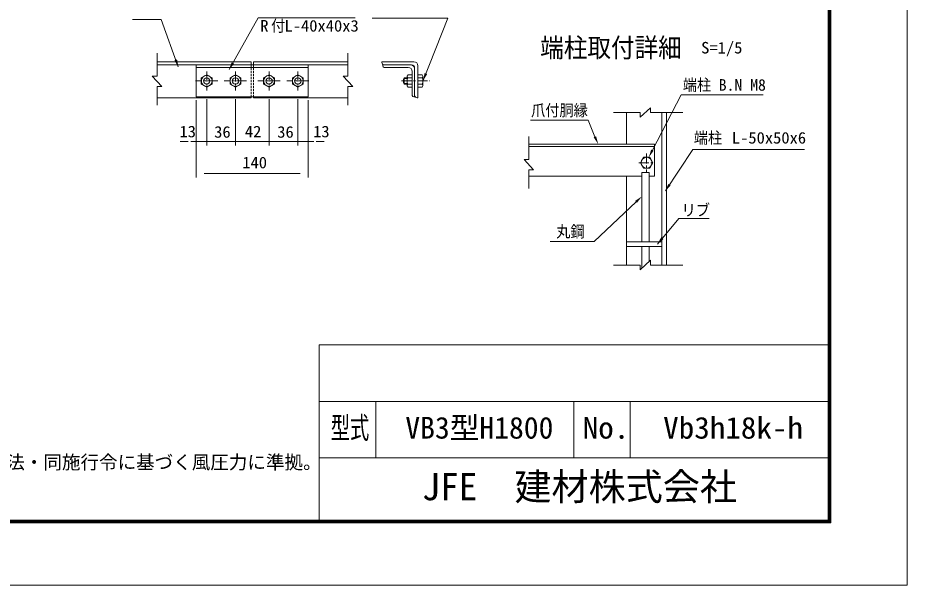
# Model space of a CAD drawing. Units: millimetres, scale not verified, with parts at other scales. Extents: x -4455 to 4455, y -3150 to 3150.
# Drawn here: x 1117 to 4455, y -3150 to -1022 of the extents above; entities that cross this region are included whole.
import ezdxf
from ezdxf.enums import TextEntityAlignment as Align

# ---------------------------------------------------------------- set-up
doc = ezdxf.new("R2010")
doc.units = ezdxf.units.MM
doc.header["$LTSCALE"] = 30
doc.linetypes.add('USER1', pattern=[2, 1.25, -0.25, 0.25, -0.25])
doc.linetypes.add('USER2', pattern=[0.375, 0.25, -0.125])
doc.layers.add('0-8_7詳細', color=7, linetype='Continuous', lineweight=18)
doc.layers.add('1-0_D-TTL', color=7, linetype='Continuous', lineweight=9)
doc.layers.add('0-F_D-TTL-TXT', color=7, linetype='Continuous')
doc.styles.add('ＭＳ ゴシック', font='')
doc.styles.get('ＭＳ ゴシック').set_extended_font_data('MS Gothic')

msp = doc.modelspace()

# ---------------------------------------------------------------- linework, layer by layer
at = {"layer": '0-8_7詳細', "color": 4}
for p, q in [((1639.91, -1240.62), (1639.91, -1155.04)), ((2356.18, -1240.62), (2356.18, -1155.04)), ((1621.91, -1240.62), (1657.91, -1279.39)), ((1639.91, -1240.62), (1621.91, -1240.62)), ((2338.18, -1240.62), (2374.18, -1279.39)), ((2356.18, -1240.62), (2338.18, -1240.62)), ((1639.91, -1279.39), (1639.91, -1349.58)), ((1639.91, -1279.39), (1657.91, -1279.39)), ((2356.18, -1279.39), (2374.18, -1279.39)), ((2356.18, -1279.39), (2356.18, -1349.58)), ((3452.63, -1395.27), (3491.4, -1359.27)), ((3491.4, -1377.27), (3491.4, -1359.27)), ((3452.63, -1377.27), (3352.18, -1377.27)), ((3452.63, -1377.27), (3452.63, -1395.27)), ((3491.4, -1377.27), (3612.45, -1377.27)), ((3035.04, -1553.29), (3035.04, -1467.71)), ((3017.04, -1553.29), (3053.04, -1592.06)), ((3035.04, -1553.29), (3017.04, -1553.29)), ((3035.04, -1592.06), (3035.04, -1662.25)), ((3035.04, -1592.06), (3053.04, -1592.06)), ((3452.63, -1967.58), (3491.4, -1931.58)), ((3491.4, -1949.58), (3491.4, -1931.58)), ((3452.63, -1949.58), (3352.18, -1949.58)), ((3452.63, -1949.58), (3452.63, -1967.58)), ((3491.4, -1949.58), (3612.45, -1949.58))]:
    msp.add_line(p, q, dxfattribs=at)
at = {"layer": '0-8_7詳細', "lineweight": 9}
for p, q in [((1993.04, -1186.96), (1639.91, -1186.96)), ((2356.18, -1198.96), (1639.91, -1198.96)), ((1787.24, -1198.96), (1787.24, -1318.96)), ((1993.04, -1198.96), (1993.04, -1186.96)), ((2356.18, -1186.96), (2001.44, -1186.96)), ((2001.44, -1198.96), (2001.44, -1186.96)), ((2207.24, -1198.96), (2207.24, -1318.96)), ((2591.53, -1198.96), (2486.53, -1198.96)), ((2486.53, -1198.96), (2486.53, -1201.96)), ((2594.53, -1198.96), (2492.53, -1198.96)), ((2207.24, -1207.96), (1787.24, -1207.96)), ((2582.53, -1207.96), (2492.53, -1207.96)), ((2597.53, -1222.96), (2597.53, -1297.96)), ((2597.53, -1312.96), (2597.53, -1222.96)), ((2606.53, -1312.96), (2606.53, -1210.96)), ((2606.53, -1318.96), (2606.53, -1213.96)), ((2618.53, -1321.96), (2618.53, -1201.96)), ((2567.67, -1270.96), (2567.67, -1246.96)), ((2578.33, -1246.96), (2567.67, -1246.96)), ((2578.33, -1276.72), (2578.33, -1241.2)), ((2580.39, -1246.96), (2597.53, -1246.96)), ((2597.53, -1282.48), (2597.53, -1235.44)), ((2618.53, -1235.44), (2618.53, -1282.48)), ((2634.34, -1246.96), (2618.53, -1246.96)), ((2637.73, -1241.32), (2637.73, -1276.6)), ((2578.33, -1270.96), (2567.67, -1270.96)), ((2578.33, -1276.72), (2581.66, -1282.48)), ((2580.39, -1270.96), (2597.53, -1270.96)), ((2581.66, -1282.48), (2597.53, -1282.48)), ((2634.34, -1270.96), (2618.53, -1270.96)), ((1993.04, -1321.96), (1639.91, -1321.96)), ((2207.24, -1318.96), (1787.24, -1318.96)), ((1993.04, -1321.96), (1993.04, -1315.96)), ((2001.44, -1321.96), (2001.44, -1315.96)), ((2356.18, -1321.96), (2001.44, -1321.96)), ((2606.53, -1318.96), (2603.53, -1318.96)), ((2618.53, -1321.96), (2615.53, -1321.96)), ((3401.95, -1495.73), (3401.95, -1377.27)), ((3533.95, -1949.58), (3533.95, -1377.27)), ((3551.95, -1949.58), (3551.95, -1377.27)), ((3035.04, -1495.73), (3506.95, -1495.73)), ((3506.95, -1495.73), (3401.95, -1495.73)), ((3424.45, -1495.73), (3424.75, -1495.73)), ((3506.95, -1615.73), (3506.95, -1495.73)), ((3035.04, -1504.73), (3506.95, -1504.73)), ((3459.27, -1862.21), (3459.27, -1601.79)), ((3459.27, -1601.79), (3486.27, -1601.79)), ((3486.27, -1862.21), (3486.27, -1601.79)), ((3035.04, -1615.73), (3459.27, -1615.73)), ((3401.95, -1949.58), (3401.95, -1615.73)), ((3486.27, -1615.73), (3506.95, -1615.73)), ((3533.95, -1862.21), (3401.95, -1862.21)), ((3533.95, -1880.21), (3401.95, -1880.21)), ((3459.27, -1961.42), (3459.27, -1880.21)), ((3486.27, -1936.35), (3486.27, -1880.21))]:
    msp.add_line(p, q, dxfattribs=at)
at = {"layer": '0-8_7詳細', "color": 3, "linetype": 'USER2'}
for p, q in [((1993.04, -1198.96), (1993.04, -1318.96)), ((2001.44, -1198.96), (2001.44, -1318.96))]:
    msp.add_line(p, q, dxfattribs=at)
at = {"layer": '0-8_7詳細', "color": 1, "linetype": 'USER1'}
for p, q in [((1826.24, -1223.02), (1826.24, -1294.76)), ((1934.24, -1223.02), (1934.24, -1294.76)), ((2060.24, -1223.02), (2060.24, -1294.76)), ((2168.24, -1223.02), (2168.24, -1294.76)), ((1867.94, -1258.96), (1784.33, -1258.96)), ((1975.94, -1258.96), (1892.33, -1258.96)), ((2101.94, -1258.96), (2018.33, -1258.96)), ((2209.94, -1258.96), (2126.33, -1258.96)), ((2557.28, -1258.96), (2663.32, -1258.96)), ((3476.95, -1531.54), (3476.95, -1600.93)), ((3448.39, -1565.73), (3505.51, -1565.73))]:
    msp.add_line(p, q, dxfattribs=at)
at = {"layer": '0-8_7詳細', "color": 1}
for p, q in [((2578.33, -1249.36), (2566.46, -1249.36)), ((2578.33, -1268.56), (2566.46, -1268.56)), ((1787.24, -1330.96), (1787.24, -1501.27)), ((1787.24, -1330.96), (1787.24, -1621.27)), ((1826.24, -1327.76), (1826.24, -1501.27)), ((1826.24, -1327.76), (1826.24, -1501.27)), ((1934.24, -1327.76), (1934.24, -1501.27)), ((1934.24, -1327.76), (1934.24, -1501.27)), ((2060.24, -1327.76), (2060.24, -1501.27)), ((2060.24, -1327.76), (2060.24, -1501.27)), ((2168.24, -1327.76), (2168.24, -1501.27)), ((2168.24, -1327.76), (2168.24, -1501.27)), ((2207.24, -1330.96), (2207.24, -1501.27)), ((2207.24, -1330.96), (2207.24, -1621.27)), ((3498.6, -1518.44), (3606.16, -1310.64)), ((3606.16, -1310.64), (3914.64, -1310.64)), ((3040.87, -1405.94), (3257.81, -1405.94)), ((3282.87, -1468.45), (3257.81, -1405.94)), ((1757.24, -1486.27), (1727.24, -1486.27)), ((1796.24, -1486.27), (1766.24, -1486.27)), ((1826.24, -1486.27), (1787.24, -1486.27)), ((1934.24, -1486.27), (1826.24, -1486.27)), ((1856.24, -1486.27), (1886.24, -1486.27)), ((1904.24, -1486.27), (1874.24, -1486.27)), ((1934.24, -1486.27), (2060.24, -1486.27)), ((1964.24, -1486.27), (1994.24, -1486.27)), ((2030.24, -1486.27), (2000.24, -1486.27)), ((2060.24, -1486.27), (2168.24, -1486.27)), ((2090.24, -1486.27), (2120.24, -1486.27)), ((2138.24, -1486.27), (2108.24, -1486.27)), ((2168.24, -1486.27), (2207.24, -1486.27)), ((2198.24, -1486.27), (2228.24, -1486.27)), ((2237.24, -1486.27), (2267.24, -1486.27)), ((1817.24, -1606.27), (2177.24, -1606.27)), ((3437.41, -1712.33), (3279.71, -1860.52)), ((3114.97, -1860.52), (3279.71, -1860.52))]:
    msp.add_line(p, q, dxfattribs=at)
for points in [[(1547.92, -1029.06), (1655.83, -1029.06), (1719.5, -1205.98)], [(2383.3, -1022.48), (2018.82, -1022.48), (1910.51, -1216.35)], [(2447.56, -1023.45), (2730.99, -1023.45), (2638.47, -1257.1)], [(4069.69, -1515.78), (3650.22, -1515.78), (3547.31, -1671.61)], [(3712.02, -1775.1), (3598.18, -1775.1), (3517.49, -1870.53)]]:
    msp.add_lwpolyline(points, dxfattribs=at)
at = {"layer": '0-8_7詳細', "lineweight": 9}
for points in [[(2603.53, -1186.96), (2483.53, -1186.96), (2483.53, -1189.96)], [(2578.33, -1241.2), (2581.66, -1235.44), (2597.53, -1235.44)], [(2637.73, -1241.32), (2634.34, -1235.44), (2618.53, -1235.44)], [(2637.73, -1276.6), (2634.34, -1282.48), (2618.53, -1282.48)]]:
    msp.add_lwpolyline(points, dxfattribs=at)
for points in [[(1826.24, -1235.44), (1805.87, -1247.2), (1805.87, -1270.72), (1826.24, -1282.48), (1846.61, -1270.72), (1846.61, -1247.2)], [(1934.24, -1235.44), (1913.87, -1247.2), (1913.87, -1270.72), (1934.24, -1282.48), (1954.61, -1270.72), (1954.61, -1247.2)], [(2060.24, -1235.44), (2039.87, -1247.2), (2039.87, -1270.72), (2060.24, -1282.48), (2080.61, -1270.72), (2080.61, -1247.2)], [(2168.24, -1235.44), (2147.87, -1247.2), (2147.87, -1270.72), (2168.24, -1282.48), (2188.61, -1270.72), (2188.61, -1247.2)]]:
    msp.add_lwpolyline(points, close=True, dxfattribs=at)
at = {"layer": '0-8_7詳細', "color": 3}
msp.add_lwpolyline([(3500.47, -1565.73), (3488.71, -1545.36), (3465.19, -1545.36), (3453.43, -1565.73), (3465.19, -1586.1), (3488.71, -1586.1)], close=True, dxfattribs=at)
at = {"layer": '0-8_7詳細', "lineweight": 9}
for centre, radius in [((1826.24, -1258.96), 20.4), ((1826.24, -1258.96), 12), ((1934.24, -1258.96), 20.4), ((1934.24, -1258.96), 12), ((2060.24, -1258.96), 20.4), ((2060.24, -1258.96), 12), ((2168.24, -1258.96), 20.4), ((2168.24, -1258.96), 12)]:
    msp.add_circle(centre, radius, dxfattribs=at)
at = {"layer": '0-8_7詳細', "color": 3}
msp.add_circle((3476.95, -1565.73), 20.4, dxfattribs=at)
at = {"layer": '0-8_7詳細', "lineweight": 9}
for centre, radius, start, end in [((2492.53, -1189.96), 9, 180, 270), ((2591.53, -1213.96), 15, 0, 90), ((2594.53, -1210.96), 12, 0, 90), ((2603.53, -1201.96), 15, 0, 90), ((2492.53, -1201.96), 6, 180, 270), ((2582.53, -1222.96), 15, 0, 90), ((2582.53, -1222.96), 15, 0, 90), ((2588.46, -1258.96), 24, 150, 210), ((2587.42, -1241.2), 9.09, 180, 219.3382), ((2614.33, -1258.96), 36, 160.52878, 199.47122), ((2631.85, -1241.62), 5.88, 294.94299, 2.968), ((2614.82, -1258.96), 22.91, 328.40741, 31.59259), ((2587.42, -1276.72), 9.09, 140.6618, 180), ((2631.85, -1276.29), 5.88, 357.032, 65.05701), ((2603.53, -1312.96), 6, 180, 270), ((2615.53, -1312.96), 9, 180, 270)]:
    msp.add_arc(centre, radius, start, end, dxfattribs=at)
at = {"layer": '0-8_7詳細', "color": 1}
for points in [[(1720.18, -1207.86), (1705.12, -1181.4), (1714.92, -1177.87)], [(1909.53, -1218.1), (1919.61, -1189.37), (1928.71, -1194.45)], [(2637.73, -1258.96), (2643.93, -1229.15), (2653.62, -1232.98)], [(3287.41, -1466.37), (3295.37, -1495.73), (3278.32, -1470.54)], [(3503.09, -1520.65), (3485.36, -1545.36), (3494.12, -1516.23)], [(3546.21, -1673.28), (3558.4, -1645.38), (3567.09, -1651.12)], [(3433.98, -1708.68), (3459.27, -1691.78), (3440.83, -1715.97)], [(3516.2, -1872.06), (3531.59, -1845.79), (3539.54, -1852.51)]]:
    msp.add_solid(points, dxfattribs=at)
at = {"layer": '1-0_D-TTL'}
for p, q in [((2248.64, -2248.64), (2248.64, -2906.26)), ((2248.64, -2248.64), (4157.86, -2248.64)), ((2248.64, -2460.77), (4157.86, -2460.77)), ((2460.77, -2460.77), (2460.77, -2672.91)), ((3203.25, -2460.77), (3203.25, -2672.91)), ((3415.38, -2460.77), (3415.38, -2672.91)), ((2248.64, -2672.91), (4157.86, -2672.91))]:
    msp.add_line(p, q, dxfattribs=at)
at = {"layer": '1-0_D-TTL', "color": 2, "lineweight": 18}
msp.add_lwpolyline([(-4454.85, 3150.21), (4454.85, 3150.21), (4454.85, -3150.21), (-4454.85, -3150.21)], close=True, dxfattribs=at)
at = {"layer": '1-0_D-TTL'}
for points in [[(-4168.47, 2916.87), (4168.47, 2916.87), (4168.47, -2916.87), (-4168.47, -2916.87)], [(-4165.81, 2914.21), (4165.81, 2914.21), (4165.81, -2914.21), (-4165.81, -2914.21)], [(-4163.16, 2911.56), (4163.16, 2911.56), (4163.16, -2911.56), (-4163.16, -2911.56)], [(-4160.51, 2908.91), (4160.51, 2908.91), (4160.51, -2908.91), (-4160.51, -2908.91)], [(-4157.86, 2906.26), (4157.86, 2906.26), (4157.86, -2906.26), (-4157.86, -2906.26)]]:
    msp.add_lwpolyline(points, close=True, dxfattribs=at)

# ---------------------------------------------------------------- texts
at = {"layer": '0-8_7詳細', "color": 3, "style": 'ＭＳ ゴシック'}
for s, width, p in [('R', 1.05, (2027.07, -1086.77)), ('付', 0.9, (2067.8, -1086.77)), ('L-40x40x3', 1.05, (2118.14, -1086.77)), ('S=1/5', 1.05, (3681.68, -1169)), ('端柱', 0.9, (3612.82, -1308.47)), ('爪付胴縁', 0.9, (3043.59, -1403.76)), ('13', 1.05, (1723.99, -1483.3)), ('36', 1.05, (1854.16, -1484.77)), ('42', 1.05, (1969.42, -1483.3)), ('36', 1.05, (2090.82, -1484.77)), ('13', 1.05, (2225.5, -1483.3)), ('端柱', 0.9, (3654.01, -1506.81)), ('L-50x50x6', 1.05, (3796.82, -1506.81)), ('140', 1.05, (1959.74, -1599.6)), ('リブ', 0.9, (3608.32, -1777.83)), ('丸鋼', 0.9, (3137.8, -1858.34))]:
    msp.add_text(s, height=43.33, dxfattribs=dict(at, width=width)).set_placement(p, align=Align.BOTTOM_LEFT)
at = {"layer": '0-8_7詳細', "style": 'ＭＳ ゴシック', "width": 0.9}
msp.add_text('端柱取付詳細', height=72.14, dxfattribs=at).set_placement((3077.58, -1191.8), align=Align.BOTTOM_LEFT)
at = {"layer": '0-8_7詳細', "color": 3, "style": 'ＭＳ ゴシック'}
msp.add_text('B.N M8', height=43.33, dxfattribs=at).set_placement((3747.63, -1308.47), align=Align.BOTTOM_LEFT)
at = {"layer": '0-F_D-TTL-TXT', "style": 'ＭＳ ゴシック'}
for s, height, width, p in [('型式', 81.64, 0.65, (2291.35, -2624.97)), ('No.', 81.6, 1.05, (3237.19, -2624.97)), ('Vb3h18k-h', 81.6, 1.05, (3539.13, -2624.97))]:
    msp.add_text(s, height=height, dxfattribs=dict(at, width=width)).set_placement(p, align=Align.BOTTOM_LEFT)
for s, height, p in [('VB3型H1800', 81.64, (2571.51, -2624.97)), ('（設計条件）風荷重：昭和57年改正 建築基準法・同施行令に基づく風圧力に準拠。', 51.03, (-352.62, -2729.76)), ('JFE\u3000建材株式会社', 102.1, (2633.01, -2862.24))]:
    msp.add_text(s, height=height, dxfattribs=at).set_placement(p, align=Align.BOTTOM_LEFT)

doc.saveas('drawing.dxf')
